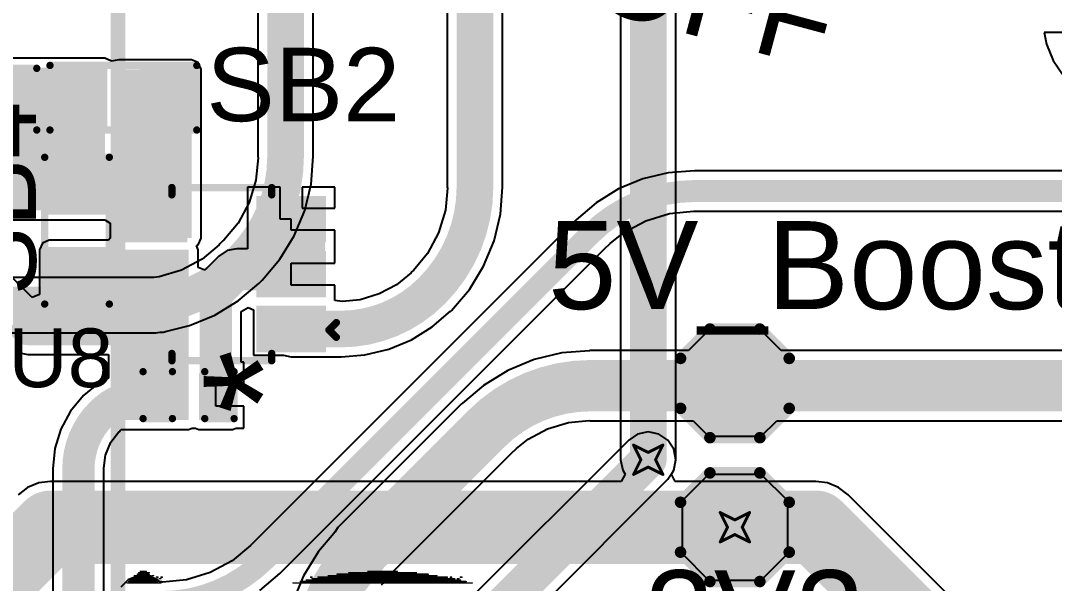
# Model space of a CAD drawing. Header units: millimetres. Extents: x -41 to 155, y -111 to 87.
# Drawn here: x -1.69 to 16.19, y 16.81 to 26.55 of the extents above; entities that cross this region are included whole.
import ezdxf

# ---------------------------------------------------------------- set-up
doc = ezdxf.new("R2010")
doc.units = ezdxf.units.MM
for name, color, linetype in [('BottomLayer', 5, 'Continuous'), ('BottomOverlay', 54, 'Continuous'), ('DrillDrawing', 1, 'Continuous'), ('Mechanical1', 6, 'Continuous'), ('Mechanical2', 216, 'Continuous'), ('TopLayer', 1, 'Continuous'), ('TopOverlay', 2, 'Continuous'), ('TopPaste', 8, 'Continuous'), ('TopSolder', 216, 'Continuous'), ('ViaHoleLayer', 16, 'Continuous')]:
    doc.layers.add(name, color=color, linetype=linetype)
doc.styles.add('Arial', font='', dxfattribs={"height": 0.2})
doc.styles.get('Arial').set_extended_font_data('Arial')

# ---------------------------------------------------------------- blocks, each defined once
blk = doc.blocks.new('R___0603_30')
at = {"layer": 'TopLayer'}
for points in [[(-0.381, 0.4445), (-0.381, -0.4445), (-1.143, -0.4445), (-1.143, 0.4445)], [(1.143, 0.4445), (1.143, -0.4445), (0.381, -0.4445), (0.381, 0.4445)]]:
    blk.add_hatch(color=1, dxfattribs=at).paths.add_polyline_path(points)
at = {"layer": 'TopPaste'}
for points in [[(-0.381, 0.4445), (-0.381, -0.4445), (-1.143, -0.4445), (-1.143, 0.4445)], [(1.143, 0.4445), (1.143, -0.4445), (0.381, -0.4445), (0.381, 0.4445)]]:
    blk.add_hatch(color=8, dxfattribs=at).paths.add_polyline_path(points)
at = {"layer": 'TopSolder'}
for points in [[(-0.2794, 0.5461), (-0.2794, -0.5461), (-1.2446, -0.5461), (-1.2446, 0.5461)], [(1.2446, 0.5461), (1.2446, -0.5461), (0.2794, -0.5461), (0.2794, 0.5461)]]:
    blk.add_hatch(color=216, dxfattribs=at).paths.add_polyline_path(points)
at = {"layer": 'TopOverlay', "const_width": 0.127}
for points in [[(1.2192, 0.5334), (-1.2192, 0.5334)], [(-1.2192, 0.5334), (-1.2192, -0.5334)], [(1.2192, 0.5334), (1.2192, -0.5334)], [(1.2192, -0.5334), (-1.2192, -0.5334)]]:
    blk.add_lwpolyline(points, dxfattribs=at)
at = {"layer": 'TopOverlay', "const_width": 0.0635}
for points in [[(-1.25095, 0.5334, 1), (-1.18745, 0.5334, 1)], [(-1.25095, 0.5334, 1), (-1.18745, 0.5334, 1)], [(1.18745, 0.5334, 1), (1.25095, 0.5334, 1)], [(1.18745, 0.5334, 1), (1.25095, 0.5334, 1)], [(-1.25095, -0.5334, 1), (-1.18745, -0.5334, 1)], [(-1.25095, -0.5334, 1), (-1.18745, -0.5334, 1)], [(1.18745, -0.5334, 1), (1.25095, -0.5334, 1)], [(1.18745, -0.5334, 1), (1.25095, -0.5334, 1)]]:
    blk.add_lwpolyline(points, format="xyb", close=True, dxfattribs=at)
blk = doc.blocks.new('T__________38')
at = {"layer": 'TopLayer'}
blk.add_hatch(color=1, dxfattribs=at).paths.add_polyline_path([(0.381, 0.762), (-0.381, 0.762), (-0.762, 0.381), (-0.762, -0.381), (-0.381, -0.762), (0.381, -0.762), (0.762, -0.381), (0.762, 0.381)])
at = {"layer": 'TopPaste'}
blk.add_hatch(color=8, dxfattribs=at).paths.add_polyline_path([(0.381, 0.762), (-0.381, 0.762), (-0.762, 0.381), (-0.762, -0.381), (-0.381, -0.762), (0.381, -0.762), (0.762, -0.381), (0.762, 0.381)])
at = {"layer": 'TopSolder'}
blk.add_hatch(color=216, dxfattribs=at).paths.add_polyline_path([(0.432, 0.864), (-0.432, 0.864), (-0.864, 0.432), (-0.864, -0.432), (-0.432, -0.864), (0.432, -0.864), (0.864, -0.432), (0.864, 0.432)])
at = {"layer": 'TopOverlay', "const_width": 0.2}
for points in [[(-0.94, 0.432), (-0.432, 0.94)], [(0.432, 0.94), (-0.432, 0.94)], [(0.432, 0.94), (-0.432, 0.94)], [(0.94, 0.432), (0.432, 0.94)], [(-0.94, -0.432), (-0.94, 0.432)], [(0.94, -0.432), (0.94, 0.432)], [(-0.432, -0.94), (-0.94, -0.432)], [(0.432, -0.94), (0.94, -0.432)], [(0.432, -0.94), (-0.432, -0.94)], [(0.432, -0.94), (-0.432, -0.94)]]:
    blk.add_lwpolyline(points, dxfattribs=at)
at = {"layer": 'TopOverlay', "const_width": 0.1}
for points in [[(-0.482, 0.94, 1), (-0.382, 0.94, 1)], [(-0.482, 0.94, 1), (-0.382, 0.94, 1)], [(-0.482, 0.94, 1), (-0.382, 0.94, 1)], [(0.382, 0.94, 1), (0.482, 0.94, 1)], [(0.382, 0.94, 1), (0.482, 0.94, 1)], [(0.382, 0.94, 1), (0.482, 0.94, 1)], [(-0.99, 0.432, 1), (-0.89, 0.432, 1)], [(-0.99, 0.432, 1), (-0.89, 0.432, 1)], [(0.89, 0.432, 1), (0.99, 0.432, 1)], [(0.89, 0.432, 1), (0.99, 0.432, 1)], [(-0.99, -0.432, 1), (-0.89, -0.432, 1)], [(-0.99, -0.432, 1), (-0.89, -0.432, 1)], [(0.89, -0.432, 1), (0.99, -0.432, 1)], [(0.89, -0.432, 1), (0.99, -0.432, 1)], [(-0.482, -0.94, 1), (-0.382, -0.94, 1)], [(-0.482, -0.94, 1), (-0.382, -0.94, 1)], [(-0.482, -0.94, 1), (-0.382, -0.94, 1)], [(0.382, -0.94, 1), (0.482, -0.94, 1)], [(0.382, -0.94, 1), (0.482, -0.94, 1)], [(0.382, -0.94, 1), (0.482, -0.94, 1)]]:
    blk.add_lwpolyline(points, format="xyb", close=True, dxfattribs=at)
blk = doc.blocks.new('T__________50')
at = {"layer": 'TopLayer'}
blk.add_hatch(color=1, dxfattribs=at).paths.add_polyline_path([(0.381, 0.762), (-0.381, 0.762), (-0.762, 0.381), (-0.762, -0.381), (-0.381, -0.762), (0.381, -0.762), (0.762, -0.381), (0.762, 0.381)])
at = {"layer": 'TopPaste'}
blk.add_hatch(color=8, dxfattribs=at).paths.add_polyline_path([(0.381, 0.762), (-0.381, 0.762), (-0.762, 0.381), (-0.762, -0.381), (-0.381, -0.762), (0.381, -0.762), (0.762, -0.381), (0.762, 0.381)])
at = {"layer": 'TopSolder'}
blk.add_hatch(color=216, dxfattribs=at).paths.add_polyline_path([(0.432, 0.864), (-0.432, 0.864), (-0.864, 0.432), (-0.864, -0.432), (-0.432, -0.864), (0.432, -0.864), (0.864, -0.432), (0.864, 0.432)])
at = {"layer": 'TopOverlay', "const_width": 0.2}
for points in [[(-0.94, 0.432), (-0.432, 0.94)], [(0.432, 0.94), (-0.432, 0.94)], [(0.432, 0.94), (-0.432, 0.94)], [(0.94, 0.432), (0.432, 0.94)], [(-0.94, -0.432), (-0.94, 0.432)], [(0.94, -0.432), (0.94, 0.432)], [(-0.432, -0.94), (-0.94, -0.432)], [(0.432, -0.94), (0.94, -0.432)], [(0.432, -0.94), (-0.432, -0.94)], [(0.432, -0.94), (-0.432, -0.94)]]:
    blk.add_lwpolyline(points, dxfattribs=at)
at = {"layer": 'TopOverlay', "const_width": 0.1}
for points in [[(-0.482, 0.94, 1), (-0.382, 0.94, 1)], [(-0.482, 0.94, 1), (-0.382, 0.94, 1)], [(-0.482, 0.94, 1), (-0.382, 0.94, 1)], [(0.382, 0.94, 1), (0.482, 0.94, 1)], [(0.382, 0.94, 1), (0.482, 0.94, 1)], [(0.382, 0.94, 1), (0.482, 0.94, 1)], [(-0.99, 0.432, 1), (-0.89, 0.432, 1)], [(-0.99, 0.432, 1), (-0.89, 0.432, 1)], [(0.89, 0.432, 1), (0.99, 0.432, 1)], [(0.89, 0.432, 1), (0.99, 0.432, 1)], [(-0.99, -0.432, 1), (-0.89, -0.432, 1)], [(-0.99, -0.432, 1), (-0.89, -0.432, 1)], [(0.89, -0.432, 1), (0.99, -0.432, 1)], [(0.89, -0.432, 1), (0.99, -0.432, 1)], [(-0.482, -0.94, 1), (-0.382, -0.94, 1)], [(-0.482, -0.94, 1), (-0.382, -0.94, 1)], [(-0.482, -0.94, 1), (-0.382, -0.94, 1)], [(0.382, -0.94, 1), (0.482, -0.94, 1)], [(0.382, -0.94, 1), (0.482, -0.94, 1)], [(0.382, -0.94, 1), (0.482, -0.94, 1)]]:
    blk.add_lwpolyline(points, format="xyb", close=True, dxfattribs=at)
blk = doc.blocks.new('S______B______63')
at = {"layer": 'TopLayer'}
for points in [[(-1.143, -0.4445), (-1.143, 0.4445), (-0.381, 0.4445), (-0.381, -0.4445)], [(0.381, -0.4445), (0.381, 0.4445), (1.143, 0.4445), (1.143, -0.4445)]]:
    blk.add_hatch(color=1, dxfattribs=at).paths.add_polyline_path(points)
at = {"layer": 'TopPaste'}
for points in [[(-1.143, -0.4445), (-1.143, 0.4445), (-0.381, 0.4445), (-0.381, -0.4445)], [(0.381, -0.4445), (0.381, 0.4445), (1.143, 0.4445), (1.143, -0.4445)]]:
    blk.add_hatch(color=8, dxfattribs=at).paths.add_polyline_path(points)
at = {"layer": 'TopSolder'}
for points in [[(-1.2446, -0.5461), (-1.2446, 0.5461), (-0.2794, 0.5461), (-0.2794, -0.5461)], [(0.2794, -0.5461), (0.2794, 0.5461), (1.2446, 0.5461), (1.2446, -0.5461)]]:
    blk.add_hatch(color=216, dxfattribs=at).paths.add_polyline_path(points)
at = {"layer": 'TopOverlay', "const_width": 0.127}
for points in [[(-1.27, 0.5588), (-1.27, -0.5588)], [(1.27, 0.5588), (-1.27, 0.5588)], [(1.27, 0.5588), (1.27, -0.5588)], [(1.27, -0.5588), (-1.27, -0.5588)]]:
    blk.add_lwpolyline(points, dxfattribs=at)
at = {"layer": 'TopOverlay', "const_width": 0.0635}
for points in [[(-1.30175, 0.5588, 1), (-1.23825, 0.5588, 1)], [(-1.30175, 0.5588, 1), (-1.23825, 0.5588, 1)], [(1.23825, 0.5588, 1), (1.30175, 0.5588, 1)], [(1.23825, 0.5588, 1), (1.30175, 0.5588, 1)], [(-1.30175, -0.5588, 1), (-1.23825, -0.5588, 1)], [(-1.30175, -0.5588, 1), (-1.23825, -0.5588, 1)], [(1.23825, -0.5588, 1), (1.30175, -0.5588, 1)], [(1.23825, -0.5588, 1), (1.30175, -0.5588, 1)]]:
    blk.add_lwpolyline(points, format="xyb", close=True, dxfattribs=at)
blk = doc.blocks.new('C___0402_64')
at = {"layer": 'TopLayer'}
for points in [[(-0.699, -0.318), (-0.699, 0.318), (-0.241, 0.318), (-0.241, -0.318)], [(0.241, -0.318), (0.241, 0.318), (0.699, 0.318), (0.699, -0.318)]]:
    blk.add_hatch(color=1, dxfattribs=at).paths.add_polyline_path(points)
at = {"layer": 'TopPaste'}
for points in [[(-0.699, -0.318), (-0.699, 0.318), (-0.241, 0.318), (-0.241, -0.318)], [(0.241, -0.318), (0.241, 0.318), (0.699, 0.318), (0.699, -0.318)]]:
    blk.add_hatch(color=8, dxfattribs=at).paths.add_polyline_path(points)
at = {"layer": 'TopSolder'}
for points in [[(-0.758, -0.377), (-0.758, 0.377), (-0.181, 0.377), (-0.181, -0.377)], [(0.181, -0.377), (0.181, 0.377), (0.758, 0.377), (0.758, -0.377)]]:
    blk.add_hatch(color=216, dxfattribs=at).paths.add_polyline_path(points)
at = {"layer": 'TopOverlay', "const_width": 0.127}
for points in [[(-0.279, 0.406), (-0.787, 0.406)], [(-0.787, 0.406), (-0.787, -0.406)], [(0.787, 0.406), (0.279, 0.406)], [(0.787, 0.406), (0.787, -0.406)], [(-0.279, -0.406), (-0.787, -0.406)], [(0.787, -0.406), (0.279, -0.406)]]:
    blk.add_lwpolyline(points, dxfattribs=at)
at = {"layer": 'TopOverlay', "const_width": 0.0635}
for points in [[(-0.819, 0.406, 1), (-0.756, 0.406, 1)], [(-0.819, 0.406, 1), (-0.756, 0.406, 1)], [(-0.311, 0.406, 1), (-0.248, 0.406, 1)], [(0.248, 0.406, 1), (0.311, 0.406, 1)], [(0.756, 0.406, 1), (0.819, 0.406, 1)], [(0.756, 0.406, 1), (0.819, 0.406, 1)], [(-0.819, -0.406, 1), (-0.756, -0.406, 1)], [(-0.819, -0.406, 1), (-0.756, -0.406, 1)], [(-0.311, -0.406, 1), (-0.248, -0.406, 1)], [(0.248, -0.406, 1), (0.311, -0.406, 1)], [(0.756, -0.406, 1), (0.819, -0.406, 1)], [(0.756, -0.406, 1), (0.819, -0.406, 1)]]:
    blk.add_lwpolyline(points, format="xyb", close=True, dxfattribs=at)
blk = doc.blocks.new('TSOT_23_6_70')
at = {"layer": 'TopLayer'}
for points in [[(-1.7, 1.25), (-0.7, 1.25), (-0.7, 0.65), (-1.7, 0.65)], [(0.7, 1.25), (1.7, 1.25), (1.7, 0.65), (0.7, 0.65)], [(-1.7, 0.3), (-0.7, 0.3), (-0.7, -0.3), (-1.7, -0.3)], [(0.7, 0.3), (1.7, 0.3), (1.7, -0.3), (0.7, -0.3)], [(-1.7, -0.65), (-0.7, -0.65), (-0.7, -1.25), (-1.7, -1.25)], [(0.7, -0.65), (1.7, -0.65), (1.7, -1.25), (0.7, -1.25)]]:
    blk.add_hatch(color=1, dxfattribs=at).paths.add_polyline_path(points)
at = {"layer": 'TopPaste'}
for points in [[(-1.7, 1.25), (-0.7, 1.25), (-0.7, 0.65), (-1.7, 0.65)], [(0.7, 1.25), (1.7, 1.25), (1.7, 0.65), (0.7, 0.65)], [(-1.7, 0.3), (-0.7, 0.3), (-0.7, -0.3), (-1.7, -0.3)], [(0.7, 0.3), (1.7, 0.3), (1.7, -0.3), (0.7, -0.3)], [(-1.7, -0.65), (-0.7, -0.65), (-0.7, -1.25), (-1.7, -1.25)], [(0.7, -0.65), (1.7, -0.65), (1.7, -1.25), (0.7, -1.25)]]:
    blk.add_hatch(color=8, dxfattribs=at).paths.add_polyline_path(points)
at = {"layer": 'TopSolder'}
for points in [[(-1.802, 1.352), (-0.598, 1.352), (-0.598, 0.548), (-1.802, 0.548)], [(0.598, 1.352), (1.802, 1.352), (1.802, 0.548), (0.598, 0.548)], [(-1.802, 0.402), (-0.598, 0.402), (-0.598, -0.402), (-1.802, -0.402)], [(0.598, 0.402), (1.802, 0.402), (1.802, -0.402), (0.598, -0.402)], [(-1.802, -0.548), (-0.598, -0.548), (-0.598, -1.352), (-1.802, -1.352)], [(0.598, -0.548), (1.802, -0.548), (1.802, -1.352), (0.598, -1.352)]]:
    blk.add_hatch(color=216, dxfattribs=at).paths.add_polyline_path(points)
at = {"layer": 'TopOverlay', "const_width": 0.127}
for points in [[(-0.864, 1.499), (-0.864, 1.372)], [(0.864, 1.499), (-0.864, 1.499)], [(0.864, 1.499), (0.864, 1.372)], [(-1.854, 0.965), (-1.981, 1.092)], [(-1.981, 1.092), (-1.981, 0.838)], [(-1.854, 0.965), (-1.981, 0.838)], [(-0.864, -1.372), (-0.864, -1.499)], [(0.864, -1.372), (0.864, -1.499)], [(0.864, -1.499), (-0.864, -1.499)]]:
    blk.add_lwpolyline(points, dxfattribs=at)
at = {"layer": 'TopOverlay', "const_width": 0.0635}
for points in [[(-0.895, 1.499, 1), (-0.832, 1.499, 1)], [(-0.895, 1.499, 1), (-0.832, 1.499, 1)], [(-0.895, 1.372, 1), (-0.832, 1.372, 1)], [(0.832, 1.499, 1), (0.895, 1.499, 1)], [(0.832, 1.499, 1), (0.895, 1.499, 1)], [(0.832, 1.372, 1), (0.895, 1.372, 1)], [(-2.013, 1.092, 1), (-1.949, 1.092, 1)], [(-2.013, 1.092, 1), (-1.949, 1.092, 1)], [(-2.013, 0.838, 1), (-1.949, 0.838, 1)], [(-2.013, 0.838, 1), (-1.949, 0.838, 1)], [(-1.886, 0.965, 1), (-1.822, 0.965, 1)], [(-1.886, 0.965, 1), (-1.822, 0.965, 1)], [(-0.895, -1.372, 1), (-0.832, -1.372, 1)], [(0.832, -1.372, 1), (0.895, -1.372, 1)], [(-0.895, -1.499, 1), (-0.832, -1.499, 1)], [(-0.895, -1.499, 1), (-0.832, -1.499, 1)], [(0.832, -1.499, 1), (0.895, -1.499, 1)], [(0.832, -1.499, 1), (0.895, -1.499, 1)]]:
    blk.add_lwpolyline(points, format="xyb", close=True, dxfattribs=at)
blk = doc.blocks.new('S______B______79')
at = {"layer": 'TopLayer'}
for points in [[(-1.143, -0.4445), (-1.143, 0.4445), (-0.381, 0.4445), (-0.381, -0.4445)], [(0.381, -0.4445), (0.381, 0.4445), (1.143, 0.4445), (1.143, -0.4445)]]:
    blk.add_hatch(color=1, dxfattribs=at).paths.add_polyline_path(points)
at = {"layer": 'TopPaste'}
for points in [[(-1.143, -0.4445), (-1.143, 0.4445), (-0.381, 0.4445), (-0.381, -0.4445)], [(0.381, -0.4445), (0.381, 0.4445), (1.143, 0.4445), (1.143, -0.4445)]]:
    blk.add_hatch(color=8, dxfattribs=at).paths.add_polyline_path(points)
at = {"layer": 'TopSolder'}
for points in [[(-1.2446, -0.5461), (-1.2446, 0.5461), (-0.2794, 0.5461), (-0.2794, -0.5461)], [(0.2794, -0.5461), (0.2794, 0.5461), (1.2446, 0.5461), (1.2446, -0.5461)]]:
    blk.add_hatch(color=216, dxfattribs=at).paths.add_polyline_path(points)
at = {"layer": 'TopOverlay', "const_width": 0.127}
for points in [[(-1.27, 0.5588), (-1.27, -0.5588)], [(-1.27, 0.5588), (1.27, 0.5588)], [(1.27, 0.5588), (1.27, -0.5588)], [(-1.27, -0.5588), (1.27, -0.5588)]]:
    blk.add_lwpolyline(points, dxfattribs=at)
at = {"layer": 'TopOverlay', "const_width": 0.0635}
for points in [[(-1.30175, 0.5588, 1), (-1.23825, 0.5588, 1)], [(-1.30175, 0.5588, 1), (-1.23825, 0.5588, 1)], [(1.23825, 0.5588, 1), (1.30175, 0.5588, 1)], [(1.23825, 0.5588, 1), (1.30175, 0.5588, 1)], [(-1.30175, -0.5588, 1), (-1.23825, -0.5588, 1)], [(-1.30175, -0.5588, 1), (-1.23825, -0.5588, 1)], [(1.23825, -0.5588, 1), (1.30175, -0.5588, 1)], [(1.23825, -0.5588, 1), (1.30175, -0.5588, 1)]]:
    blk.add_lwpolyline(points, format="xyb", close=True, dxfattribs=at)

msp = doc.modelspace()

# ---------------------------------------------------------------- hatches: boundary and pattern name
at = {"layer": 'BottomLayer'}
h = msp.add_hatch(color=5, dxfattribs=at)
edge = h.paths.add_edge_path()
edge.add_arc((9.169, 18.948), 0.3, 0, 360)
h = msp.add_hatch(color=5, dxfattribs=at)
edge = h.paths.add_edge_path()
edge.add_arc((10.668, 17.78), 0.3, 0, 360)
at = {"layer": 'TopLayer'}
for points in [[(-2.286, 23.266), (-0.229, 23.266), (-0.229, 25.73), (-2.286, 25.73)], [(0.025, 22.784), (1.27, 22.784), (1.27, 25.705), (0.025, 25.705)], [(2.401, 21.859), (3.577, 21.859), (3.577, 23.409), (2.401, 23.409)], [(-1.194, 21.692), (1.219, 21.692), (1.219, 22.581), (-1.194, 22.581)], [(0, 19.634), (1.219, 19.634), (1.219, 21.514), (0, 21.514)], [(1.397, 19.634), (1.981, 19.634), (1.981, 20.396), (1.397, 20.396)]]:
    msp.add_hatch(color=1, dxfattribs=at).paths.add_polyline_path(points)
h = msp.add_hatch(color=1, dxfattribs=at)
edge = h.paths.add_edge_path()
edge.add_arc((9.169, 18.948), 0.3, 0, 360)
h = msp.add_hatch(color=1, dxfattribs=at)
edge = h.paths.add_edge_path()
edge.add_arc((10.668, 17.78), 0.3, 0, 360)
at = {"layer": 'ViaHoleLayer'}
h = msp.add_hatch(color=16, dxfattribs=at)
edge = h.paths.add_edge_path()
edge.add_arc((9.169, 18.948), 0.15, 0, 360)
h = msp.add_hatch(color=16, dxfattribs=at)
edge = h.paths.add_edge_path()
edge.add_arc((10.668, 17.78), 0.15, 0, 360)

# ---------------------------------------------------------------- linework, layer by layer
at = {"layer": 'BottomLayer'}
for p, q in [((8.69, 28.304), (8.69, 18.948)), ((9.649, 18.948), (9.649, 28.307)), ((2.416, 27.076), (2.416, 24.192)), ((3.375, 24.192), (3.375, 27.076)), ((17.297, 26.34), (16.017, 26.34)), ((16.017, 26.34), (16.057, 26.141)), ((16.057, 26.141), (16.174, 25.858)), ((16.174, 25.858), (16.344, 25.603)), ((2.421, 24.17), (2.383, 23.788)), ((2.416, 24.192), (2.421, 24.17)), ((3.338, 23.719), (3.375, 24.192)), ((3.375, 24.192), (3.375, 24.192)), ((2.383, 23.788), (2.266, 23.4)), ((3.227, 23.259), (3.338, 23.719)), ((2.266, 23.4), (2.075, 23.043)), ((3.046, 22.821), (3.227, 23.259)), ((2.075, 23.043), (1.831, 22.747)), ((1.813, 22.734), (1.761, 22.682)), ((1.831, 22.747), (1.813, 22.734)), ((2.798, 22.417), (3.046, 22.821)), ((1.749, 22.664), (1.452, 22.421)), ((1.761, 22.682), (1.749, 22.664)), ((1.452, 22.421), (1.095, 22.229)), ((2.524, 22.096), (2.798, 22.417)), ((1.095, 22.229), (0.707, 22.112)), ((0.615, 22.103), (-7.256, 22.103)), ((0.707, 22.112), (0.615, 22.103)), ((2.399, 21.971), (2.438, 22.005)), ((2.438, 22.005), (2.491, 22.057)), ((2.438, 22.005), (2.438, 22.005)), ((2.491, 22.057), (2.524, 22.096)), ((2.491, 22.057), (2.491, 22.057)), ((2.078, 21.697), (2.399, 21.971)), ((1.674, 21.449), (2.078, 21.697)), ((1.237, 21.268), (1.674, 21.449)), ((-7.256, 21.145), (0.654, 21.145)), ((0.654, 21.145), (0.719, 21.153)), ((0.719, 21.153), (0.776, 21.157)), ((0.776, 21.157), (0.843, 21.174)), ((0.843, 21.174), (1.237, 21.268)), ((8.69, 18.948), (8.727, 18.765)), ((9.612, 18.765), (9.649, 18.948)), ((8.769, 18.701), (8.702, 18.574)), ((8.727, 18.765), (8.769, 18.701)), ((9.569, 18.701), (9.612, 18.765)), ((9.637, 18.574), (9.569, 18.701)), ((-1.565, 18.468), (-1.73, 18.342)), ((-1.374, 18.547), (-1.565, 18.468)), ((-1.168, 18.574), (-1.374, 18.547)), ((8.702, 18.574), (-1.168, 18.574)), ((-1.168, 18.574), (-1.168, 18.574)), ((12.066, 18.574), (9.637, 18.574)), ((12.271, 18.547), (12.066, 18.574)), ((12.066, 18.574), (12.066, 18.574)), ((12.463, 18.468), (12.271, 18.547)), ((12.627, 18.342), (12.463, 18.468)), ((18.875, 12.094), (12.627, 18.342))]:
    msp.add_line(p, q, dxfattribs=at)
for points, const_width in [([(9.169, 18.948), (9.169, 29.243)], 0.635), ([(2.896, 24.192), (2.896, 27.076)], 0.635), ([(2.1, 22.343), (2.152, 22.395)], 0.635), ([(-7.256, 21.624), (0.654, 21.624)], 0.635), ([(-7.036, 11.913), (-1.168, 17.78)], 1.27), ([(-1.168, 17.78), (12.066, 17.78)], 1.27), ([(12.066, 17.78), (18.313, 11.532)], 1.27)]:
    msp.add_lwpolyline(points, dxfattribs=dict(at, const_width=const_width))
at = {"layer": 'BottomLayer', "const_width": 0.635}
for points in [[(2.896, 24.192, -0.198912), (2.152, 22.395)], [(2.1, 22.343, -0.163197), (0.654, 21.624)]]:
    msp.add_lwpolyline(points, format="xyb", dxfattribs=at)
at = {"layer": 'BottomLayer'}
for points, const_width in [([(2.737, 24.192, 1), (3.054, 24.192, 1)], 0.318), ([(2.737, 24.192, 1), (3.054, 24.192, 1)], 0.318), ([(1.993, 22.395, 1), (2.31, 22.395, 1)], 0.318), ([(1.993, 22.395, 1), (2.31, 22.395, 1)], 0.318), ([(1.941, 22.343, 1), (2.258, 22.343, 1)], 0.318), ([(1.941, 22.343, 1), (2.258, 22.343, 1)], 0.318), ([(0.495, 21.624, 1), (0.812, 21.624, 1)], 0.318), ([(0.495, 21.624, 1), (0.812, 21.624, 1)], 0.318), ([(9.011, 18.948, 1), (9.328, 18.948, 1)], 0.318), ([(-1.486, 17.78, 1), (-0.851, 17.78, 1)], 0.635), ([(-1.486, 17.78, 1), (-0.851, 17.78, 1)], 0.635), ([(11.748, 17.78, 1), (12.383, 17.78, 1)], 0.635), ([(11.748, 17.78, 1), (12.383, 17.78, 1)], 0.635)]:
    msp.add_lwpolyline(points, format="xyb", close=True, dxfattribs=dict(at, const_width=const_width))
at = {"layer": 'BottomOverlay', "const_width": 0.0254}
for points in [[(0.359, 16.993), (0.537, 16.993)], [(0.384, 17.018), (0.486, 17.018)], [(3.991, 16.993), (5.159, 16.993)], [(4.321, 17.018), (4.829, 17.018)], [(0.156, 16.815), (0.74, 16.815)], [(0.181, 16.84), (0.689, 16.84)], [(0.206, 16.866), (0.664, 16.866)], [(0.232, 16.891), (0.638, 16.891)], [(0.283, 16.942), (0.562, 16.942)], [(0.283, 16.916), (0.587, 16.916)], [(0.333, 16.967), (0.537, 16.967)], [(0.587, 16.942), (0.613, 16.942)], [(0.664, 16.916), (0.689, 16.916)], [(0.714, 16.891), (0.74, 16.891)], [(0.714, 16.84), (0.74, 16.84)], [(0.74, 16.916), (0.765, 16.916)], [(3.026, 16.815), (6.125, 16.815)], [(3.153, 16.84), (6.023, 16.84)], [(3.254, 16.866), (5.921, 16.866)], [(3.331, 16.916), (3.356, 16.916)], [(3.356, 16.891), (5.82, 16.891)], [(3.458, 16.916), (5.693, 16.916)], [(3.635, 16.942), (5.515, 16.942)], [(3.788, 16.967), (5.363, 16.967)], [(5.744, 16.916), (5.769, 16.916)], [(5.871, 16.891), (5.896, 16.891)], [(5.921, 16.916), (5.947, 16.916)]]:
    msp.add_lwpolyline(points, dxfattribs=at)
at = {"layer": 'BottomOverlay', "const_width": 0.0127}
for points in [[(0.352, 16.993, 1), (0.365, 16.993, 1)], [(0.378, 17.018, 1), (0.391, 17.018, 1)], [(0.479, 17.018, 1), (0.492, 17.018, 1)], [(0.53, 16.993, 1), (0.543, 16.993, 1)], [(3.985, 16.993, 1), (3.997, 16.993, 1)], [(4.315, 17.018, 1), (4.328, 17.018, 1)], [(4.823, 17.018, 1), (4.836, 17.018, 1)], [(5.153, 16.993, 1), (5.166, 16.993, 1)], [(0.149, 16.815, 1), (0.162, 16.815, 1)], [(0.175, 16.84, 1), (0.187, 16.84, 1)], [(0.2, 16.866, 1), (0.213, 16.866, 1)], [(0.225, 16.891, 1), (0.238, 16.891, 1)], [(0.276, 16.942, 1), (0.289, 16.942, 1)], [(0.276, 16.916, 1), (0.289, 16.916, 1)], [(0.327, 16.967, 1), (0.34, 16.967, 1)], [(0.53, 16.967, 1), (0.543, 16.967, 1)], [(0.556, 16.942, 1), (0.568, 16.942, 1)], [(0.581, 16.942, 1), (0.594, 16.942, 1)], [(0.581, 16.916, 1), (0.594, 16.916, 1)], [(0.606, 16.942, 1), (0.619, 16.942, 1)], [(0.632, 16.891, 1), (0.645, 16.891, 1)], [(0.657, 16.916, 1), (0.67, 16.916, 1)], [(0.657, 16.866, 1), (0.67, 16.866, 1)], [(0.683, 16.916, 1), (0.695, 16.916, 1)], [(0.683, 16.84, 1), (0.695, 16.84, 1)], [(0.708, 16.891, 1), (0.721, 16.891, 1)], [(0.708, 16.84, 1), (0.721, 16.84, 1)], [(0.733, 16.916, 1), (0.746, 16.916, 1)], [(0.733, 16.891, 1), (0.746, 16.891, 1)], [(0.733, 16.84, 1), (0.746, 16.84, 1)], [(0.733, 16.815, 1), (0.746, 16.815, 1)], [(0.759, 16.916, 1), (0.772, 16.916, 1)], [(3.019, 16.815, 1), (3.032, 16.815, 1)], [(3.146, 16.84, 1), (3.159, 16.84, 1)], [(3.248, 16.866, 1), (3.261, 16.866, 1)], [(3.324, 16.916, 1), (3.337, 16.916, 1)], [(3.35, 16.916, 1), (3.362, 16.916, 1)], [(3.35, 16.891, 1), (3.362, 16.891, 1)], [(3.451, 16.916, 1), (3.464, 16.916, 1)], [(3.629, 16.942, 1), (3.642, 16.942, 1)], [(3.781, 16.967, 1), (3.794, 16.967, 1)], [(5.356, 16.967, 1), (5.369, 16.967, 1)], [(5.509, 16.942, 1), (5.521, 16.942, 1)], [(5.686, 16.916, 1), (5.699, 16.916, 1)], [(5.737, 16.916, 1), (5.75, 16.916, 1)], [(5.763, 16.916, 1), (5.775, 16.916, 1)], [(5.813, 16.891, 1), (5.826, 16.891, 1)], [(5.864, 16.891, 1), (5.877, 16.891, 1)], [(5.89, 16.891, 1), (5.902, 16.891, 1)], [(5.915, 16.916, 1), (5.928, 16.916, 1)], [(5.915, 16.866, 1), (5.928, 16.866, 1)], [(5.94, 16.916, 1), (5.953, 16.916, 1)], [(6.017, 16.84, 1), (6.029, 16.84, 1)], [(6.118, 16.815, 1), (6.131, 16.815, 1)]]:
    msp.add_lwpolyline(points, format="xyb", close=True, dxfattribs=at)
at = {"layer": 'DrillDrawing', "const_width": 0.0508}
for points in [[(8.915, 19.202), (9.169, 19.075)], [(8.915, 19.202), (9.042, 18.948)], [(9.169, 19.075), (9.423, 19.202)], [(9.296, 18.948), (9.423, 19.202)], [(8.915, 18.694), (9.042, 18.948)], [(9.296, 18.948), (9.423, 18.694)], [(8.915, 18.694), (9.169, 18.821)], [(9.169, 18.821), (9.423, 18.694)], [(10.414, 18.034), (10.668, 17.907)], [(10.414, 18.034), (10.541, 17.78)], [(10.668, 17.907), (10.922, 18.034)], [(10.795, 17.78), (10.922, 18.034)], [(10.414, 17.526), (10.541, 17.78)], [(10.795, 17.78), (10.922, 17.526)], [(10.414, 17.526), (10.668, 17.653)], [(10.668, 17.653), (10.922, 17.526)]]:
    msp.add_lwpolyline(points, dxfattribs=at)
at = {"layer": 'DrillDrawing', "const_width": 0.0254}
for points in [[(8.903, 19.202, 1), (8.928, 19.202, 1)], [(8.903, 19.202, 1), (8.928, 19.202, 1)], [(9.411, 19.202, 1), (9.436, 19.202, 1)], [(9.411, 19.202, 1), (9.436, 19.202, 1)], [(9.03, 18.948, 1), (9.055, 18.948, 1)], [(9.03, 18.948, 1), (9.055, 18.948, 1)], [(9.157, 19.075, 1), (9.182, 19.075, 1)], [(9.157, 19.075, 1), (9.182, 19.075, 1)], [(9.284, 18.948, 1), (9.309, 18.948, 1)], [(9.284, 18.948, 1), (9.309, 18.948, 1)], [(9.157, 18.821, 1), (9.182, 18.821, 1)], [(9.157, 18.821, 1), (9.182, 18.821, 1)], [(8.903, 18.694, 1), (8.928, 18.694, 1)], [(8.903, 18.694, 1), (8.928, 18.694, 1)], [(9.411, 18.694, 1), (9.436, 18.694, 1)], [(9.411, 18.694, 1), (9.436, 18.694, 1)], [(10.401, 18.034, 1), (10.427, 18.034, 1)], [(10.401, 18.034, 1), (10.427, 18.034, 1)], [(10.909, 18.034, 1), (10.935, 18.034, 1)], [(10.909, 18.034, 1), (10.935, 18.034, 1)], [(10.655, 17.907, 1), (10.681, 17.907, 1)], [(10.655, 17.907, 1), (10.681, 17.907, 1)], [(10.528, 17.78, 1), (10.554, 17.78, 1)], [(10.528, 17.78, 1), (10.554, 17.78, 1)], [(10.782, 17.78, 1), (10.808, 17.78, 1)], [(10.782, 17.78, 1), (10.808, 17.78, 1)], [(10.401, 17.526, 1), (10.427, 17.526, 1)], [(10.401, 17.526, 1), (10.427, 17.526, 1)], [(10.655, 17.653, 1), (10.681, 17.653, 1)], [(10.655, 17.653, 1), (10.681, 17.653, 1)], [(10.909, 17.526, 1), (10.935, 17.526, 1)], [(10.909, 17.526, 1), (10.935, 17.526, 1)]]:
    msp.add_lwpolyline(points, format="xyb", close=True, dxfattribs=at)
at = {"layer": 'Mechanical1', "const_width": 0.254}
msp.add_lwpolyline([(0, -38.024), (0, 38)], dxfattribs=at)
msp.add_lwpolyline([(-26.733, 19.828, -3.064051), (-27.016, -19.427)], format="xyb", dxfattribs=at)
at = {"layer": 'Mechanical2', "const_width": 0.254}
msp.add_lwpolyline([(-27.773, 19.435, -3.216016), (-28.067, -19.008)], format="xyb", dxfattribs=at)
at = {"layer": 'TopLayer'}
for p, q in [((5.693, 29.225), (5.693, 23.667)), ((6.651, 23.667), (6.651, 29.225)), ((17.297, 26.34), (16.017, 26.34)), ((16.017, 26.34), (16.057, 26.141)), ((16.057, 26.141), (16.174, 25.858)), ((-0.229, 25.895), (-2.286, 25.895)), ((-0.112, 25.847), (-0.229, 25.895)), ((0.013, 25.865), (-0.112, 25.847)), ((0.025, 25.87), (0.013, 25.865)), ((1.27, 25.87), (0.025, 25.87)), ((1.387, 25.821), (1.27, 25.87)), ((1.435, 25.705), (1.387, 25.821)), ((16.174, 25.858), (16.344, 25.603)), ((1.435, 22.784), (1.435, 25.705)), ((9.074, 23.807), (8.655, 23.633)), ((9.515, 23.913), (9.074, 23.807)), ((9.968, 23.948), (9.515, 23.913)), ((9.968, 23.946), (9.968, 23.948)), ((17.043, 23.946), (9.968, 23.946)), ((2.803, 23.663), (2.239, 23.663)), ((2.239, 23.663), (2.239, 23.417)), ((2.803, 23.109), (2.803, 23.663)), ((3.747, 23.663), (3.184, 23.663)), ((3.184, 23.663), (3.184, 23.299)), ((3.747, 23.299), (3.747, 23.663)), ((5.697, 23.645), (5.66, 23.264)), ((5.693, 23.667), (5.697, 23.645)), ((6.614, 23.195), (6.651, 23.667)), ((6.651, 23.667), (6.651, 23.667)), ((8.655, 23.633), (8.268, 23.396)), ((2.239, 23.417), (2.236, 23.409)), ((2.236, 23.409), (2.236, 22.599)), ((3.184, 23.299), (3.747, 23.299)), ((5.66, 23.264), (5.542, 22.876)), ((8.268, 23.396), (7.923, 23.101)), ((9.539, 23.209), (9.952, 23.25)), ((9.952, 23.25), (9.968, 23.247)), ((9.968, 23.247), (17.043, 23.247)), ((-1.486, 21.754), (-2.948, 23.216)), ((-2.286, 23.101), (-0.229, 23.101)), ((-0.229, 23.101), (-0.14, 23.042)), ((2.993, 23.109), (2.803, 23.109)), ((2.993, 22.918), (2.993, 23.109)), ((6.504, 22.734), (6.614, 23.195)), ((7.923, 23.101), (7.834, 23.01)), ((7.923, 23.101), (7.923, 23.101)), ((8.748, 22.882), (9.128, 23.084)), ((9.128, 23.084), (9.539, 23.209)), ((-0.14, 23.042), (-0.14, 22.784)), ((7.834, 23.01), (2.3, 17.476)), ((3.747, 22.918), (2.993, 22.918)), ((3.747, 22.555), (3.747, 22.918)), ((-1.194, 22.746), (-1.31, 22.697)), ((-0.165, 22.746), (-1.194, 22.746)), ((-0.14, 22.784), (-0.165, 22.746)), ((1.387, 22.667), (1.435, 22.784)), ((5.542, 22.876), (5.351, 22.518)), ((6.322, 22.296), (6.504, 22.734)), ((8.512, 22.688), (8.748, 22.882)), ((-1.31, 22.697), (-1.359, 22.581)), ((-1.359, 22.581), (-1.359, 21.807)), ((1.354, 22.654), (1.387, 22.667)), ((1.384, 22.581), (1.354, 22.654)), ((1.384, 22.277), (1.384, 22.581)), ((1.886, 22.566), (1.743, 22.47)), ((2.055, 22.599), (1.886, 22.566)), ((2.236, 22.599), (2.055, 22.599)), ((2.055, 22.599), (2.055, 22.599)), ((3.747, 22.349), (3.747, 22.555)), ((8.331, 22.517), (8.419, 22.605)), ((8.419, 22.605), (8.512, 22.688)), ((1.743, 22.47), (1.501, 22.229)), ((2.795, 16.981), (8.331, 22.517)), ((2.993, 21.968), (2.993, 22.349)), ((2.993, 22.349), (3.747, 22.349)), ((5.351, 22.518), (5.108, 22.222)), ((1.501, 22.229), (1.384, 22.277)), ((5.068, 22.184), (4.817, 21.977)), ((5.078, 22.198), (5.068, 22.184)), ((5.089, 22.21), (5.078, 22.198)), ((5.108, 22.222), (5.089, 22.21)), ((6.075, 21.892), (6.322, 22.296)), ((3.747, 21.968), (2.993, 21.968)), ((3.747, 21.705), (3.747, 21.968)), ((4.515, 21.816), (4.188, 21.717)), ((4.817, 21.977), (4.515, 21.816)), ((5.767, 21.532), (6.075, 21.892)), ((-1.359, 21.807), (-1.486, 21.754)), ((3.873, 21.686), (3.747, 21.705)), ((4.188, 21.717), (3.873, 21.686)), ((2.129, 21.514), (2.25, 21.58)), ((2.129, 20.637), (2.129, 21.514)), ((2.25, 21.58), (2.341, 21.539)), ((2.341, 21.539), (2.341, 20.757)), ((5.433, 21.246), (5.749, 21.516)), ((5.749, 21.516), (5.755, 21.52)), ((5.755, 21.52), (5.767, 21.532)), ((5.767, 21.532), (5.767, 21.532)), ((5.767, 21.532), (5.767, 21.532)), ((5.072, 21.025), (5.433, 21.246)), ((10.211, 21.184), (9.865, 20.837)), ((11.125, 21.184), (10.211, 21.184)), ((11.471, 20.837), (11.125, 21.184)), ((4.681, 20.863), (5.072, 21.025)), ((-1.732, 20.802), (-1.563, 20.769)), ((-1.563, 20.769), (-0.165, 20.769)), ((-0.165, 20.769), (-0.165, 20.358)), ((2.341, 20.757), (2.859, 20.757)), ((2.859, 20.757), (2.993, 20.73)), ((3.855, 20.731), (4.269, 20.764)), ((4.269, 20.764), (4.681, 20.863)), ((7.675, 20.797), (7.195, 20.681)), ((8.151, 20.834), (7.675, 20.797)), ((8.167, 20.837), (8.151, 20.834)), ((9.865, 20.837), (8.167, 20.837)), ((20.49, 20.837), (11.471, 20.837)), ((2.172, 20.637), (2.129, 20.637)), ((2.172, 20.256), (2.172, 20.637)), ((2.993, 20.73), (3.847, 20.73)), ((3.847, 20.73), (3.855, 20.731)), ((7.195, 20.681), (6.739, 20.492)), ((6.739, 20.492), (6.318, 20.234)), ((-0.369, 20.248), (-0.591, 20.066)), ((-0.165, 20.358), (-0.369, 20.248)), ((1.689, 19.875), (1.689, 20.256)), ((1.689, 20.256), (2.172, 20.256)), ((6.318, 20.234), (5.955, 19.925)), ((-0.601, 20.06), (-0.824, 19.788)), ((-0.591, 20.066), (-0.601, 20.06)), ((-0.601, 20.06), (-0.601, 20.06)), ((2.172, 19.875), (1.689, 19.875)), ((2.172, 19.494), (2.172, 19.875)), ((5.941, 19.915), (3.799, 17.773)), ((5.955, 19.925), (5.941, 19.915)), ((5.941, 19.915), (5.941, 19.915)), ((5.941, 19.915), (5.941, 19.915)), ((-0.824, 19.788), (-0.99, 19.477)), ((1.219, 19.469), (1.28, 19.494)), ((1.28, 19.494), (1.336, 19.494)), ((1.336, 19.494), (1.397, 19.469)), ((1.981, 19.469), (2.042, 19.494)), ((2.042, 19.494), (2.172, 19.494)), ((7.425, 19.481), (7.789, 19.591)), ((7.789, 19.591), (8.139, 19.626)), ((8.139, 19.626), (8.167, 19.62)), ((8.167, 19.62), (9.945, 19.62)), ((9.945, 19.62), (10.211, 19.355)), ((11.125, 19.355), (11.391, 19.62)), ((11.391, 19.62), (20.49, 19.62)), ((-0.99, 19.477), (-1.093, 19.14)), ((-0.127, 19.249), (0.012, 19.431)), ((0.012, 19.431), (0.022, 19.437)), ((0.022, 19.437), (0.034, 19.455)), ((0.034, 19.455), (0.055, 19.469)), ((0.055, 19.469), (1.219, 19.469)), ((1.397, 19.469), (1.981, 19.469)), ((7.09, 19.302), (7.425, 19.481)), ((8.986, 19.391), (8.831, 19.287)), ((9.169, 19.428), (8.986, 19.391)), ((9.353, 19.391), (9.169, 19.428)), ((9.508, 19.287), (9.353, 19.391)), ((10.211, 19.355), (11.125, 19.355)), ((-1.093, 19.14), (-1.127, 18.79)), ((-0.219, 19.028), (-0.127, 19.249)), ((8.831, 19.287), (6.001, 16.458)), ((6.801, 19.055), (6.893, 19.14)), ((6.893, 19.14), (7.09, 19.302)), ((9.612, 19.132), (9.508, 19.287)), ((9.649, 18.948), (9.612, 19.132)), ((-0.248, 18.801), (-0.219, 19.028)), ((4.81, 17.063), (6.801, 19.055)), ((6.801, 19.055), (6.801, 19.055)), ((-1.127, 18.79), (-1.127, 18.79)), ((-1.127, 18.79), (-1.127, 9.384)), ((-0.246, 18.79), (-0.248, 18.801)), ((-0.246, 9.384), (-0.246, 18.79)), ((9.612, 18.765), (9.649, 18.948)), ((6.819, 15.92), (9.508, 18.61)), ((9.508, 18.61), (9.612, 18.765)), ((10.211, 18.694), (9.754, 18.237)), ((11.125, 18.694), (10.211, 18.694)), ((11.582, 18.237), (11.125, 18.694)), ((9.754, 18.237), (9.754, 17.323)), ((11.582, 17.323), (11.582, 18.237)), ((3.799, 17.773), (3.748, 17.697)), ((3.702, 17.637), (3.464, 17.358)), ((3.748, 17.697), (3.702, 17.637)), ((2.291, 17.463), (1.971, 17.2)), ((2.3, 17.476), (2.291, 17.463)), ((3.464, 17.358), (3.206, 16.937)), ((1.971, 17.2), (1.591, 16.997)), ((9.754, 17.323), (10.211, 16.866)), ((11.125, 16.866), (11.582, 17.323)), ((1.591, 16.997), (1.18, 16.872)), ((4.693, 16.88), (4.739, 16.991)), ((4.739, 16.991), (4.747, 17)), ((4.747, 17), (4.81, 17.063)), ((0.176, 16.868), (0.048, 16.741)), ((0.342, 16.937), (0.176, 16.868)), ((0.522, 16.937), (0.342, 16.937)), ((0.688, 16.868), (0.522, 16.937)), ((0.722, 16.834), (0.688, 16.868)), ((0.751, 16.834), (0.722, 16.834)), ((0.767, 16.831), (0.751, 16.834)), ((1.18, 16.872), (0.767, 16.831)), ((2.451, 16.685), (2.796, 16.98)), ((2.796, 16.98), (2.795, 16.981)), ((3.206, 16.937), (3.017, 16.481)), ((4.558, 16.783), (4.589, 16.816)), ((4.589, 16.816), (4.693, 16.88)), ((10.211, 16.866), (11.125, 16.866))]:
    msp.add_line(p, q, dxfattribs=at)
for points, const_width in [([(6.172, 23.667), (6.172, 30.048)], 0.635), ([(9.968, 23.597), (17.043, 23.597)], 0.381), ([(-3.388, 23.034), (-1.563, 21.209)], 0.559), ([(2.547, 17.229), (8.171, 22.853)], 0.381), ([(1.689, 21.794), (2.055, 22.159)], 0.559), ([(2.055, 22.159), (2.993, 22.159)], 0.559), ([(5.416, 21.859), (5.428, 21.871)], 0.635), ([(1.689, 20.066), (1.689, 21.794)], 0.559), ([(-1.563, 21.209), (0.593, 21.209)], 0.559), ([(2.993, 21.209), (3.847, 21.209)], 0.635), ([(8.167, 20.229), (20.49, 20.229)], 0.889), ([(0.477, 20.066), (0.749, 20.066)], 0.559), ([(4.229, 17.343), (6.371, 19.485)], 0.889), ([(6.34, 16.119), (9.169, 18.948)], 0.635), ([(-0.687, 9.384), (-0.687, 18.79)], 0.559)]:
    msp.add_lwpolyline(points, dxfattribs=dict(at, const_width=const_width))
for points, const_width in [([(6.172, 23.667, -0.198912), (5.428, 21.871)], 0.635), ([(8.171, 22.853, -0.198912), (9.968, 23.597)], 0.381), ([(-0.711, 22.149, -0.198912), (-0.687, 22.159)], 0.762), ([(5.416, 21.859, -0.198912), (3.847, 21.209)], 0.635), ([(6.371, 19.485, -0.198912), (8.167, 20.229)], 0.889), ([(-0.29, 19.748, -0.198912), (0.477, 20.066)], 0.559), ([(-0.687, 18.79, -0.198912), (-0.29, 19.748)], 0.559), ([(3.47, 15.509, -0.198912), (4.214, 17.305)], 0.889), ([(4.214, 17.305, -0.198905), (4.229, 17.343)], 0.889), ([(2.547, 17.229, -0.198912), (0.751, 16.485)], 0.381)]:
    msp.add_lwpolyline(points, format="xyb", dxfattribs=dict(at, const_width=const_width))
for points, const_width in [([(6.013, 23.667, 1), (6.331, 23.667, 1)], 0.318), ([(6.013, 23.667, 1), (6.331, 23.667, 1)], 0.318), ([(9.872, 23.597, 1), (10.063, 23.597, 1)], 0.191), ([(9.872, 23.597, 1), (10.063, 23.597, 1)], 0.191), ([(8.076, 22.853, 1), (8.267, 22.853, 1)], 0.191), ([(8.076, 22.853, 1), (8.267, 22.853, 1)], 0.191), ([(-0.902, 22.149, 1), (-0.521, 22.149, 1)], 0.381), ([(-0.877, 22.159, 1), (-0.496, 22.159, 1)], 0.381), ([(1.915, 22.159, 1), (2.194, 22.159, 1)], 0.279), ([(1.915, 22.159, 1), (2.194, 22.159, 1)], 0.279), ([(2.853, 22.159, 1), (3.133, 22.159, 1)], 0.279), ([(5.258, 21.859, 1), (5.575, 21.859, 1)], 0.318), ([(5.258, 21.859, 1), (5.575, 21.859, 1)], 0.318), ([(5.27, 21.871, 1), (5.587, 21.871, 1)], 0.318), ([(5.27, 21.871, 1), (5.587, 21.871, 1)], 0.318), ([(1.549, 21.794, 1), (1.829, 21.794, 1)], 0.279), ([(1.549, 21.794, 1), (1.829, 21.794, 1)], 0.279), ([(-1.703, 21.209, 1), (-1.424, 21.209, 1)], 0.279), ([(-1.703, 21.209, 1), (-1.424, 21.209, 1)], 0.279), ([(0.453, 21.209, 1), (0.733, 21.209, 1)], 0.279), ([(2.834, 21.209, 1), (3.152, 21.209, 1)], 0.318), ([(3.688, 21.209, 1), (4.006, 21.209, 1)], 0.318), ([(3.688, 21.209, 1), (4.006, 21.209, 1)], 0.318), ([(7.945, 20.229, 1), (8.389, 20.229, 1)], 0.445), ([(7.945, 20.229, 1), (8.389, 20.229, 1)], 0.445), ([(0.337, 20.066, 1), (0.617, 20.066, 1)], 0.279), ([(0.337, 20.066, 1), (0.617, 20.066, 1)], 0.279), ([(0.61, 20.066, 1), (0.889, 20.066, 1)], 0.279), ([(1.549, 20.066, 1), (1.829, 20.066, 1)], 0.279), ([(-0.429, 19.748, 1), (-0.15, 19.748, 1)], 0.279), ([(-0.429, 19.748, 1), (-0.15, 19.748, 1)], 0.279), ([(6.149, 19.485, 1), (6.593, 19.485, 1)], 0.445), ([(6.149, 19.485, 1), (6.593, 19.485, 1)], 0.445), ([(9.011, 18.948, 1), (9.328, 18.948, 1)], 0.318), ([(-0.826, 18.79, 1), (-0.547, 18.79, 1)], 0.279), ([(-0.826, 18.79, 1), (-0.547, 18.79, 1)], 0.279), ([(3.991, 17.305, 1), (4.436, 17.305, 1)], 0.445), ([(3.991, 17.305, 1), (4.436, 17.305, 1)], 0.445), ([(4.007, 17.343, 1), (4.452, 17.343, 1)], 0.445), ([(4.007, 17.343, 1), (4.452, 17.343, 1)], 0.445), ([(2.452, 17.229, 1), (2.643, 17.229, 1)], 0.191), ([(2.452, 17.229, 1), (2.643, 17.229, 1)], 0.191)]:
    msp.add_lwpolyline(points, format="xyb", close=True, dxfattribs=dict(at, const_width=const_width))

# ---------------------------------------------------------------- block references
for name, p, rotation in [('R___0603_30', (-2.626, 25.187), 180), ('S______B______63', (0.091, 25.212), 180), ('S______B______79', (-0.711, 22.911), 90), ('TSOT_23_6_70', (1.793, 22.159), 180), ('T__________38', (10.668, 20.269), 270), ('C___0402_64', (1.219, 20.066), 180), ('T__________50', (10.668, 17.78), 270)]:
    msp.add_blockref(name, p, dxfattribs=dict(rotation=rotation))

# ---------------------------------------------------------------- texts
at = {"layer": 'TopOverlay', "style": 'Arial'}
for s, height, rotation, p in [('ON/OFF', 1.524, 345, (4.399, 27.778)), ('SB4', 1.27, 90, (-1.423, 21.789)), ('5V_Boost', 1.524, 360, (7.435, 21.554)), ('*', 2.032, 90, (3.509, 19.746)), ('3V3', 1.524, 360, (9.12, 15.512))]:
    msp.add_text(s, height=height, rotation=rotation, dxfattribs=at).set_placement(p)
for s, height, p in [('SB2', 1.27, (1.526, 24.806)), ('U8', 1.016, (-1.898, 20.203))]:
    msp.add_text(s, height=height, dxfattribs=at).set_placement(p)

doc.saveas('drawing.dxf')
